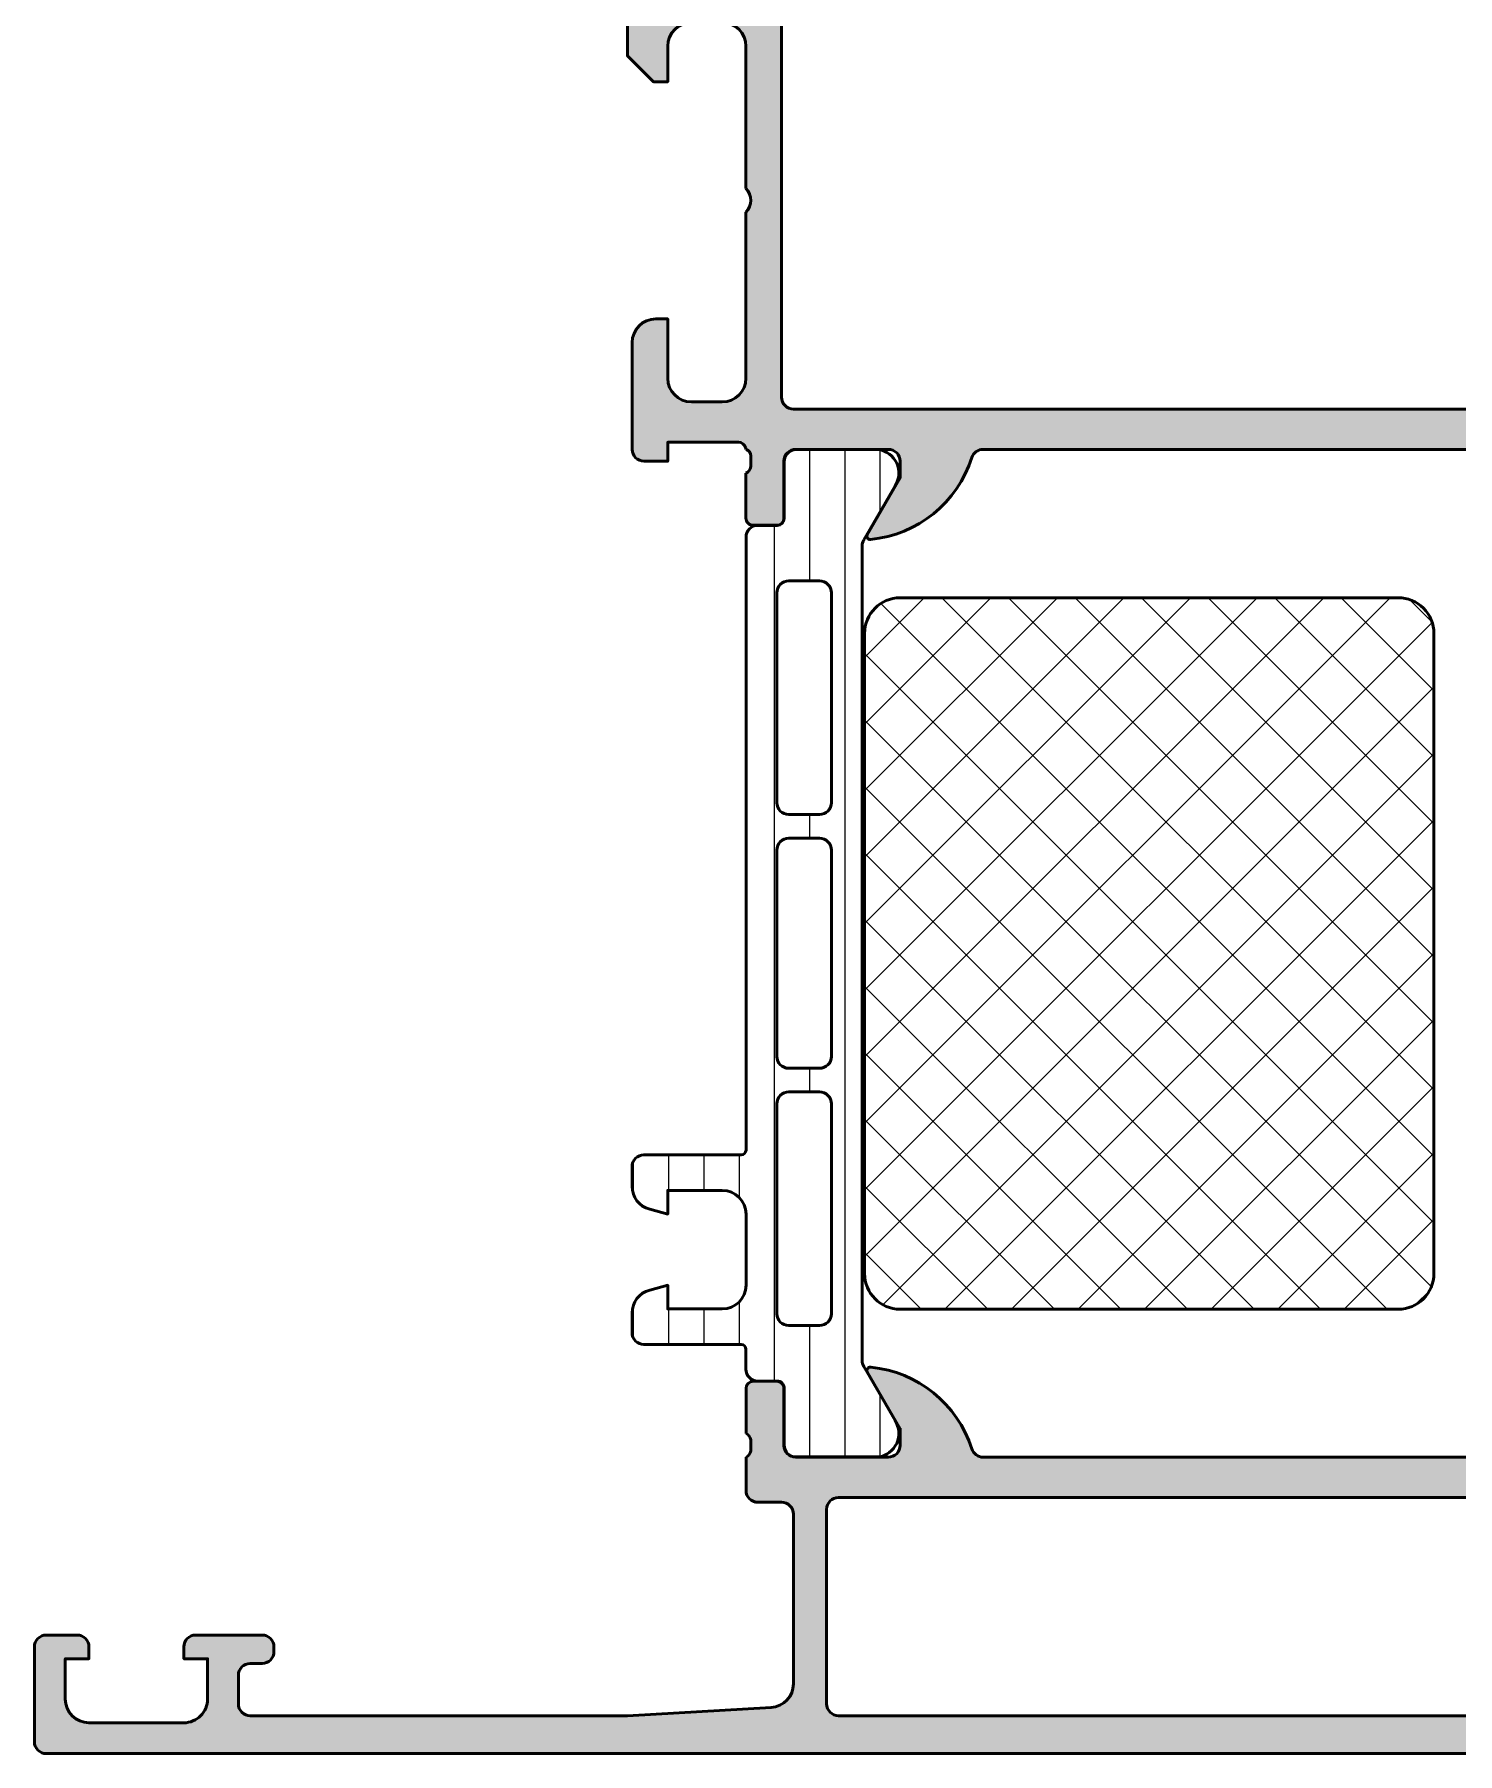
# Model space of a CAD drawing. Extents: x 0 to 124, y 0 to 145.
# Drawn here: x 0 to 60, y 0 to 72.5 of the extents above; entities that cross this region are included whole.
import ezdxf

# ---------------------------------------------------------------- set-up
doc = ezdxf.new("R2010")
doc.units = 0
for name, color, linetype, lineweight in [('0S-Alu contour', 7, 'Continuous', 50), ('0S-Alu hatch', 252, 'Continuous', 25), ('0S-Plastic contour', 254, 'Continuous', 50), ('0S-Plastic hatch', 253, 'Continuous', 25), ('0S-PT contour', 91, 'Continuous', 50), ('0S-PT hatch', 103, 'Continuous', 25)]:
    doc.layers.add(name, color=color, linetype=linetype, lineweight=lineweight)

# ---------------------------------------------------------------- blocks, each defined once
blk = doc.blocks.new('365830__C2B3120E_BAE7_489C_9A7B_A53C5B9EB362_')
at = {"layer": '0S-Alu hatch'}
h = blk.add_hatch(color=256, dxfattribs=at)
edge = h.paths.add_edge_path()
edge.add_line((97.89989471435548, 70.50000000000011), (97.299919128418, 70.50000000000011))
edge.add_line((97.299919128418, 70.50000000000011), (97.299919128418, 72.00045776367199))
edge.add_arc((96.29984033578967, 72.00036371093589), 1.000078797050939, 0.0053884001950964, 89.99548587063539)
edge.add_line((96.299919128418, 73.00044250488293), (94.99987030029298, 73.00044250488293))
edge.add_arc((94.99991752313223, 72.00039528204371), 1.000047223954159, 90.00270554161986, 179.997294458265)
edge.add_line((93.99987030029301, 72.00044250488494), (93.99987030029298, 66.00000000000011))
edge.add_arc((94.52470964061133, 65.50000000000011), 0.7248836686985141, 136.388423263687, 223.6115767363131)
edge.add_line((93.99987030029298, 65.00000000000011), (93.99987030029298, 58.00000000000011))
edge.add_arc((94.99992909802194, 58.00005879772907), 1.000058799457439, 180.003368663758, 269.9966313363588)
edge.add_line((94.99987030029297, 57.00000000000011), (96.29991912841797, 57.0000000000001))
edge.add_arc((96.29983165784901, 58.00008747056907), 1.000087474394186, 270.0050112560826, 359.9949887438899)
edge.add_line((97.29991912841798, 57.99999999999964), (97.29991912841798, 60.50000000000012))
edge.add_line((97.29991912841798, 60.50000000000012), (97.79991912841795, 60.50000000000011))
edge.add_ellipse((97.79983165784905, 59.49991252943116), major_axis=(-1.000087474394165, 0), ratio=1, start_angle=180.0050112561101, end_angle=269.9949887439198, ccw=False)
edge.add_line((98.79991912841798, 59.50000000000058), (98.79985809326173, 55.0000000000001))
edge.add_ellipse((98.29989246033836, 54.99998089089655), major_axis=(-0.4999656332885602, 0), ratio=1, start_angle=89.99606155240463, end_angle=180.0021898924555, ccw=False)
edge.add_line((98.29985809326173, 54.50001525878917), (97.29985809326173, 54.50000000000011))
edge.add_line((97.29985809326173, 54.50000000000011), (97.29985809326175, 55.30000305175793))
edge.add_line((97.29985809326175, 55.30000305175793), (94.31042750226074, 55.30000305175793))
edge.add_arc((94.31042750226072, 55.0000030517579), 0.3000000000000256, 89.99999999999729, 165.0772890088095)
edge.add_line((94.02054527804908, 55.07725779974229), (93.99076492797602, 54.99765869970103))
edge.add_arc((94.07987088712918, 54.73226907280714), 0.2799491489886643, 108.5597467269871, 181.0914894598868)
edge.add_line((93.7999725341797, 54.72693634033218), (93.79997253417967, 54.27335357666025))
edge.add_arc((94.11835010680473, 54.29659940748376), 0.3192250732653806, 184.1759499010995, 248.2356723196646)
edge.add_line((93.99998474121097, 54.00012969970717), (93.99998474121097, 52.10014801025405))
edge.add_ellipse((93.69998474121095, 52.10014801025401), major_axis=(-0.2999999999999971, 0), ratio=1, start_angle=89.99999999999733, end_angle=180, ccw=False)
edge.add_line((93.69998474121095, 51.80014801025402), (92.70000915527342, 51.80014801025402))
edge.add_ellipse((92.7000091552734, 52.10014801025401), major_axis=(-0.29999999999999, 0), ratio=1, start_angle=0, end_angle=90.00000000000267, ccw=False)
edge.add_line((92.40000915527341, 52.10014801025402), (92.40000915527344, 54.50012969970717))
edge.add_arc((91.89998248233591, 54.50010302676962), 0.5000266736489444, 0.0030563303085188, 89.99694366955588)
edge.add_line((91.90000915527338, 55.00012969970716), (87.99998855590819, 55.00012207031261))
edge.add_arc((87.99997311839033, 54.50013750806878), 0.4999845624821558, 89.99823093613917, 180.0000205083467)
edge.add_line((87.4999885559082, 54.50013732910522), (87.49998855590819, 53.80012512207041))
edge.add_line((87.49998855590819, 53.80012512207041), (88.8882331848145, 51.39561462402356))
edge.add_ellipse((88.76438159883635, 51.33770692476947), major_axis=(-0.1367205799512375, 0), ratio=1, start_angle=84.41316105384823, end_angle=205.0587777140168, ccw=False)
edge.add_ellipse((89.2378427126205, 56.17788474084209), major_axis=(-4.999999999999731, 0), ratio=1, start_angle=17.760919831519118, end_angle=84.4131610538592, ccw=False)
edge.add_arc((84.0000001778675, 54.50013750696899), 0.4999845635819266, 17.76091983150561, 90.00176896515228)
edge.add_line((83.99998474121097, 55.00012207031261), (39.99975585937498, 55.00012207031261))
edge.add_arc((39.99974042271834, 54.50013750696997), 0.499984563580941, 89.99823103483631, 162.2390801684847)
edge.add_ellipse((34.76189788796533, 56.1778847408431), major_axis=(-5.000000000000745, 0), ratio=1, start_angle=95.58683894614109, end_angle=162.2390801684818, ccw=False)
edge.add_ellipse((35.23535900174961, 51.33770692476947), major_axis=(-0.1367205799512355, 0), ratio=1, start_angle=-25.058777714014127, end_angle=95.58683894614592, ccw=False)
edge.add_line((35.11150741577147, 51.39561462402355), (36.49975204467774, 53.80012512207041))
edge.add_line((36.49975204467774, 53.80012512207041), (36.49975204467774, 54.50013732910168))
edge.add_arc((35.99976748219563, 54.50013750806878), 0.4999845624821512, 359.9999794916532, 450.00176906386)
edge.add_line((35.99975204467776, 55.00012207031261), (32.09973144531253, 55.00012969970715))
edge.add_arc((32.09975811825004, 54.50010302676964), 0.5000266736489161, 90.0030563304474, 179.9969436699299)
edge.add_line((31.59973144531253, 54.50012969970593), (31.59973144531253, 52.10014801025402))
edge.add_ellipse((31.29973144531252, 52.10014801025401), major_axis=(-0.3000000000000043, 0), ratio=1, start_angle=90.00000000000068, end_angle=180, ccw=False)
edge.add_line((31.29973144531253, 51.800148010254), (30.29975585937502, 51.800148010254))
edge.add_ellipse((30.29975585937501, 52.10014801025401), major_axis=(-0.3000000000000114, 0), ratio=1, start_angle=0, end_angle=90.00000000000142, ccw=False)
edge.add_line((29.999755859375, 52.10014801025401), (29.999755859375, 54.0001296997071))
edge.add_arc((29.88139049378111, 54.29659940748376), 0.3192250732654806, 291.7643276803495, 355.8240500989108)
edge.add_line((30.19976806640626, 54.27335357666028), (30.19976806640626, 54.72693634033218))
edge.add_arc((29.91986971345684, 54.73226907280714), 0.2799491489886078, 358.9085105401129, 431.440253273015)
edge.add_line((30.00897567260996, 54.99765869970098), (29.97919532253682, 55.07725779974232))
edge.add_arc((29.68931309832524, 55.00000305175795), 0.299999999999968, 14.92271099118666, 89.99999999999864)
edge.add_line((29.68931309832525, 55.30000305175793), (26.69988250732422, 55.30000305175793))
edge.add_line((26.69988250732422, 55.30000305175793), (26.69988250732422, 54.50000000000012))
edge.add_line((26.69988250732422, 54.50000000000012), (25.69988250732421, 54.50001525878918))
edge.add_ellipse((25.69984814024758, 54.99998089089655), major_axis=(-0.4999656332885458, 0), ratio=1, start_angle=-0.0021898922890954964, end_angle=90.00393844759589, ccw=False)
edge.add_line((25.19988250732422, 54.99999999999984), (25.19982147216797, 59.50000000000011))
edge.add_ellipse((26.19990894273693, 59.49991252943116), major_axis=(-1.000087474394176, 0), ratio=1, start_angle=270.0050112560828, end_angle=359.99498874388985, ccw=False)
edge.add_line((26.19982147216797, 60.50000000000011), (26.69982147216797, 60.50000000000011))
edge.add_line((26.69982147216797, 60.50000000000011), (26.69982147216797, 58.00000000000011))
edge.add_arc((27.69990894273693, 58.00008747056907), 1.000087474394176, 180.0050112561101, 269.9949887439172)
edge.add_line((27.69982147216797, 57.0000000000001), (28.99987030029296, 57.00000000000011))
edge.add_arc((28.99981150256401, 58.00005879772907), 1.000058799457439, 270.0033686636404, 359.996631336242)
edge.add_line((29.99987030029296, 57.99999999999806), (29.99987030029297, 65.00000000000011))
edge.add_arc((29.4750309599746, 65.50000000000011), 0.7248836686985141, 316.388423263687, 403.611576736313)
edge.add_line((29.99987030029297, 66.00000000000011), (29.99987030029297, 72.00044250488293))
edge.add_arc((28.99982307745376, 72.00039528204371), 1.000047223954156, 0.002705541734962, 89.99729445838157)
edge.add_line((28.99987030029297, 73.00044250488291), (27.69982147216796, 73.00044250488293))
edge.add_arc((27.69990026479629, 72.00036371093589), 1.000078797050934, 90.00451412936461, 179.9946115998049)
edge.add_line((26.69982147216797, 72.00045776367106), (26.699821472168, 70.50000000000011))
edge.add_line((26.699821472168, 70.50000000000011), (26.09984588623045, 70.50000000000011))
edge.add_line((26.09984588623045, 70.50000000000011), (24.99987030029299, 71.5999755859376))
edge.add_line((24.99987030029299, 71.5999755859376), (24.99987030029298, 75.00000000000011))
edge.add_line((24.99987030029298, 75.00000000000011), (36.50013447167044, 75.00004268338716))
edge.add_arc((36.50013261589271, 75.50004268338378), 0.5000000000000618, 270.0002126564627, 360)
edge.add_line((37.00013261589277, 75.50004268338378), (37.00013261589265, 144.5001361227615))
edge.add_ellipse((37.50013261589265, 144.5001361227615), major_axis=(-0.5, 0), ratio=1, start_angle=269.9999999999902, end_angle=360, ccw=False)
edge.add_line((37.50013261589273, 145.0001361227615), (86.50013261589274, 145.0001361227616))
edge.add_ellipse((86.5001326158928, 144.5001361227617), major_axis=(-0.4999999999999432, 0), ratio=1, start_angle=180, end_angle=270.0000000000065, ccw=False)
edge.add_line((87.00013261589274, 144.5001361227617), (87.00013261589278, 75.5002319748482))
edge.add_arc((87.50013261589284, 75.50023197484826), 0.500000000000057, 180, 270.0002126612699)
edge.add_line((87.50013447171251, 75.00023197485164), (98.99987030029298, 75.00027465820322))
edge.add_line((98.99987030029298, 75.00027465820322), (98.99987030029301, 71.59997558593761))
edge.add_line((98.99987030029301, 71.59997558593761), (97.89989471435548, 70.50000000000011))
h.paths.add_polyline_path([(84.90013261589274, 139.7001361227615), (39.10013261589279, 139.7001361227615), (39.10013261589279, 75.00005047773482), (84.90013261589274, 75.00022418049025)])
edge = h.paths.add_edge_path()
edge.add_arc((32.00000493867849, 72.90000421659506), 0.499989679995931, 89.99881737803038, 180.001182622588)
edge.add_line((31.50001525878906, 72.89999389648177), (31.50001525878906, 57.1999969482423))
edge.add_arc((32.00003107324709, 57.20001276270032), 0.5000158147081132, 180.0018121461791, 269.9981878539158)
edge.add_line((32.00001525878906, 56.6999969482423), (91.99998474121092, 56.6999969482423))
edge.add_arc((91.99996892675287, 57.20001276270036), 0.5000158147081488, 270.0018121460882, 359.9981878538209)
edge.add_line((92.49998474121094, 57.19999694824149), (92.49998474121094, 72.89999389648449))
edge.add_arc((91.99999506132148, 72.90000421659504), 0.4999896799959596, 359.9988173777201, 450.0011826219647)
edge.add_line((91.99998474121095, 73.39999389648449), (32.00001525878906, 73.39999389648449))
at = {"layer": '0S-Alu contour', "color": 7}
for points in [[(26.69982147216797, 72.00045776367106), (26.699821472168, 70.50000000000011), (26.09984588623045, 70.50000000000011), (24.99987030029299, 71.5999755859376), (24.99987030029298, 75.00000000000011), (36.50013447167044, 75.00004268338716)], [(31.50001525878906, 72.89999389648177), (31.50001525878906, 57.1999969482423)], [(29.99987030029297, 66.00000000000011), (29.99987030029297, 72.00044250488293)], [(29.99987030029296, 57.99999999999806), (29.99987030029297, 65.00000000000011)], [(26.19982147216797, 60.50000000000011), (26.69982147216797, 60.50000000000011), (26.69982147216797, 58.00000000000011)], [(25.19988250732422, 54.99999999999984), (25.19982147216797, 59.50000000000011)], [(27.69982147216797, 57.0000000000001), (28.99987030029296, 57.00000000000011)], [(32.00001525878906, 56.6999969482423), (91.99998474121092, 56.6999969482423)], [(29.68931309832525, 55.30000305175793), (26.69988250732422, 55.30000305175793), (26.69988250732422, 54.50000000000012), (25.69988250732421, 54.50001525878918)], [(30.00897567260996, 54.99765869970098), (29.97919532253682, 55.07725779974232)], [(30.19976806640626, 54.27335357666028), (30.19976806640626, 54.72693634033218)], [(31.59973144531253, 54.50012969970593), (31.59973144531253, 52.10014801025402)], [(35.99975204467776, 55.00012207031261), (32.09973144531253, 55.00012969970715)], [(35.11150741577147, 51.39561462402355), (36.49975204467774, 53.80012512207041), (36.49975204467774, 54.50013732910168)], [(83.99998474121097, 55.00012207031261), (39.99975585937498, 55.00012207031261)], [(29.999755859375, 52.10014801025401), (29.999755859375, 54.0001296997071)], [(31.29973144531253, 51.800148010254), (30.29975585937502, 51.800148010254)]]:
    blk.add_lwpolyline(points, dxfattribs=at)
for centre, radius, start, end in [((27.69990026479629, 72.00036371093589), 1.000078797050934, 90.00451412936461, 179.9946115998049), ((28.99982307745376, 72.00039528204371), 1.000047223954156, 0.002705541734962, 89.99729445838157), ((29.4750309599746, 65.50000000000011), 0.7248836686985141, 316.388423263687, 43.61157673631301), ((27.69990894273693, 58.00008747056907), 1.000087474394176, 180.0050112561101, 269.9949887439172), ((28.99981150256401, 58.00005879772907), 1.000058799457439, 270.0033686636404, 359.996631336242), ((32.00003107324709, 57.20001276270032), 0.5000158147081132, 180.0018121461791, 269.9981878539158), ((29.68931309832524, 55.00000305175795), 0.299999999999968, 14.92271099118666, 89.99999999999864), ((29.91986971345684, 54.73226907280714), 0.2799491489886078, 358.9085105401129, 71.44025327301514), ((32.09975811825004, 54.50010302676964), 0.5000266736489161, 90.0030563304474, 179.9969436699299), ((35.99976748219563, 54.50013750806878), 0.4999845624821512, 359.9999794916532, 90.00176906386004), ((39.99974042271834, 54.50013750696997), 0.499984563580941, 89.99823103483631, 162.2390801684847), ((29.88139049378111, 54.29659940748376), 0.3192250732654806, 291.7643276803495, 355.8240500989108)]:
    blk.add_arc(centre, radius, start, end, dxfattribs=at)
at = {"layer": '0S-Alu contour', "color": 7, "extrusion": (0, 0, -1)}
for centre, radius, start, end in [((-26.19990894273693, 59.49991252943116), 1.000087474394176, 0.0050112561101264, 89.99498874391718), ((-25.69984814024758, 54.99998089089655), 0.4999656332885458, 269.9960615524041, 0.0021898922890968), ((-34.76189788796533, 56.1778847408431), 5.000000000000745, 197.7609198315183, 264.4131610538589), ((-30.29975585937501, 52.10014801025401), 0.3000000000000114, 269.9999999999986, 0), ((-31.29973144531252, 52.10014801025401), 0.3000000000000043, 180, 269.9999999999993), ((-35.23535900174961, 51.33770692476947), 0.1367205799512355, 264.4131610538541, 25.05877771401407)]:
    blk.add_arc(centre, radius, start, end, dxfattribs=at)
blk = doc.blocks.new('345250__FCFB256B_2AAE_4DF9_9DB5_A3E75C0B8548_')
at = {"layer": '0S-Alu hatch'}
h = blk.add_hatch(color=256, dxfattribs=at)
edge = h.paths.add_edge_path()
edge.add_line((113.8999481201172, 4.500000000000007), (113.8999481201172, 4.300003051757798))
edge.add_arc((114.399935238541, 4.299990170181629), 0.4999871185897426, 179.9985238419079, 270.0014761579276)
edge.add_line((114.3999481201172, 3.800003051757826), (114.8999481201172, 3.800003051757812))
edge.add_ellipse((114.8999453792495, 3.300000310890176), major_axis=(-0.5000027408751487, 0), ratio=1, start_angle=180.0003140784808, end_angle=269.9996859214254, ccw=False)
edge.add_line((115.3999481201172, 3.300003051756993), (115.3999481201172, 2.099998474121093))
edge.add_ellipse((114.8999517594738, 2.099994834764449), major_axis=(-0.4999963606565962, 0), ratio=1, start_angle=89.9995829574122, end_angle=180.0004170428646, ccw=False)
edge.add_line((114.8999481201172, 1.599998474121093), (98.99995422363283, 1.599998474121095))
edge.add_line((98.99995422363283, 1.599998474121095), (92.94291687011719, 1.946113586425777))
edge.add_ellipse((92.99994489522027, 2.944476820800789), major_axis=(-0.9999906716559365, 0), ratio=1, start_angle=-0.0006706298242988851, end_angle=86.7307306479891, ccw=False)
edge.add_line((91.99995422363281, 2.944488525390106), (91.99995422363278, 10.0999984741211))
edge.add_ellipse((92.49995422363278, 10.09999847412109), major_axis=(-0.4999999999999858, 0), ratio=1, start_angle=270, end_angle=360, ccw=False)
edge.add_line((92.49995422363278, 10.59999847412108), (93.50002452392577, 10.59999847412109))
edge.add_arc((93.50002452392577, 11.09999847412107), 0.4999999999999841, 270.0000000000017, 360)
edge.add_line((94.00002452392575, 11.09999847412107), (94.00002452392575, 12.50000000000001))
edge.add_ellipse((94.1187931928278, 12.79658956792638), major_axis=(-0.3194861006609117, 0), ratio=1, start_angle=4.199572483221516, end_angle=68.17647096772288, ccw=False)
edge.add_line((93.80016490478523, 12.77319335937498), (93.8001649047852, 13.22677612304689))
edge.add_ellipse((94.11854247741012, 13.20353029222346), major_axis=(-0.3192250732652466, 0), ratio=1, start_angle=291.7643276803313, end_angle=355.8240500989145, ccw=False)
edge.add_line((94.00017711181641, 13.49999999999994), (94.00017711181646, 15.39998168945311))
edge.add_arc((93.7001771118164, 15.39998168945308), 0.3000000000000398, 0, 90.00000000000543)
edge.add_line((93.70017711181636, 15.69998168945312), (92.70020152587891, 15.69998168945312))
edge.add_arc((92.70020152587892, 15.39998168945307), 0.3000000000000487, 90.00000000000273, 180)
edge.add_line((92.40020152587886, 15.39998168945307), (92.40020152587891, 13.00000000000001))
edge.add_ellipse((91.90017485294138, 13.00002667293753), major_axis=(-0.5000266736489446, 0), ratio=1, start_angle=90.00305633044741, end_angle=179.9969436696916, ccw=False)
edge.add_line((91.90020152587888, 12.5), (88.00030681152342, 12.49987030029297))
edge.add_ellipse((88.0002939292698, 12.99985741790099), major_axis=(-0.4999871177739769, 0), ratio=1, start_angle=-0.0006019649143240713, end_angle=90.00147623556, ccw=False)
edge.add_line((87.50030681152342, 12.99986267090051), (87.50030681152344, 13.69986724853517))
edge.add_line((87.50030681152344, 13.69986724853517), (88.88855144042972, 16.10438537597655))
edge.add_arc((88.76470141086389, 16.16228907370076), 0.1367174752312025, 334.9424651420264, 455.5868133487415)
edge.add_arc((89.23816066451175, 11.32210795613329), 4.999999999999985, 95.58681334873893, 162.2389649625759)
edge.add_ellipse((84.00030662388251, 12.9998704879339), major_axis=(-0.5000001876409299, 0), ratio=1, start_angle=89.9999999999983, end_angle=162.2389649625766, ccw=False)
edge.add_line((84.0003066238825, 12.49987030029297), (39.99984741210937, 12.49987030029296))
edge.add_ellipse((39.9998475997503, 12.9998704879337), major_axis=(-0.5000001876407737, 0), ratio=1, start_angle=16.50278989027538, end_angle=89.99997849794238, ccw=False)
edge.add_arc((34.76197178574437, 11.32260727500612), 5.000000000000175, 17.88132440740072, 84.18885695808854)
edge.add_arc((35.23857544356835, 16.1610617180978), 0.1390477048946484, 77.68993372496034, 204.0543839999989)
edge.add_line((35.11160278320312, 16.10438537597655), (36.49984741210938, 13.69986724853514))
edge.add_line((36.49984741210938, 13.69986724853514), (36.49984741210938, 12.99986267089843))
edge.add_ellipse((35.99986029436303, 12.99985741790095), major_axis=(-0.4999871177739381, 0), ratio=1, start_angle=89.99852376443522, end_angle=180.0006019649143, ccw=False)
edge.add_line((35.99984741210938, 12.49987030029297), (32.0999526977539, 12.5))
edge.add_ellipse((32.09997937069141, 13.00002667293751), major_axis=(-0.5000266736489197, 0), ratio=1, start_angle=0.003056330070023705, end_angle=89.99694366955259, ccw=False)
edge.add_line((31.5999526977539, 13.00000000000121), (31.5999526977539, 15.39998168945313))
edge.add_arc((31.2999526977539, 15.39998168945312), 0.3000000000000043, 0, 90.00000000000067)
edge.add_line((31.29995269775389, 15.69998168945312), (30.2999771118164, 15.69998168945312))
edge.add_arc((30.2999771118164, 15.39998168945311), 0.3000000000000096, 90.00000000000067, 180)
edge.add_line((29.99997711181639, 15.39998168945311), (29.99997711181639, 13.49999999999998))
edge.add_ellipse((29.88161174622262, 13.20353029222344), major_axis=(-0.3192250732653308, 0), ratio=1, start_angle=184.1759499010838, end_angle=248.2356723196611, ccw=False)
edge.add_line((30.19998931884761, 13.22677612304687), (30.19998931884761, 12.773193359375))
edge.add_ellipse((29.88136103080497, 12.79658956792644), major_axis=(-0.3194861006609991, 0), ratio=1, start_angle=111.8235290322757, end_angle=175.8004275167721, ccw=False)
edge.add_line((30.00012969970703, 12.49999999999998), (29.99999809265138, 11.09999847412109))
edge.add_arc((30.49999809265137, 11.09999847412108), 0.4999999999999894, 180, 269.9999999999992)
edge.add_line((30.49999809265136, 10.59999847412109), (31.49999809265136, 10.59999847412109))
edge.add_ellipse((31.49999809265136, 10.09999847412108), major_axis=(-0.5000000000000142, 0), ratio=1, start_angle=180, end_angle=269.99999999999875, ccw=False)
edge.add_line((31.99999809265137, 10.09999847412108), (31.99999809265138, 2.944488525390627))
edge.add_ellipse((31.00000742106394, 2.944476820800795), major_axis=(-0.9999906716559394, 0), ratio=1, start_angle=93.26926935201033, end_angle=180.0006706298244, ccw=False)
edge.add_line((31.057035446167, 1.946113586425778), (25, 1.599998474121093))
edge.add_line((25, 1.599998474121093), (9.100006103515621, 1.599998474121093))
edge.add_ellipse((9.100002464158989, 2.099994834764457), major_axis=(-0.499996360656609, 0), ratio=1, start_angle=-0.000417042864683026, end_angle=90.00041704258592, ccw=False)
edge.add_line((8.600006103515623, 2.099998474123522), (8.600006103515625, 3.30000305175781))
edge.add_ellipse((9.100008844383233, 3.300000310890204), major_axis=(-0.5000027408751199, 0), ratio=1, start_angle=270.0003140785709, end_angle=359.99968592151924, ccw=False)
edge.add_line((9.100006103515621, 3.800003051757812), (9.600006103515623, 3.800003051757812))
edge.add_arc((9.600018985091808, 4.299990170181628), 0.499987118589755, 269.9985238420721, 360.0014761580922)
edge.add_line((10.10000610351562, 4.300003051759246), (10.10000610351562, 4.499999999999999))
edge.add_arc((9.600019903500321, 4.5000137999847), 0.499986200205745, 359.9984185945515, 450.0015814054076)
edge.add_line((9.600006103515621, 5), (6.79998779296875, 5))
edge.add_arc((6.800036528742743, 4.499951264226005), 0.5000487381489384, 90.00558416400735, 179.994415836045)
edge.add_line((6.299987792968748, 4.49999999999954), (6.29998779296875, 4))
edge.add_line((6.29998779296875, 4), (7.29998779296875, 4))
edge.add_line((7.29998779296875, 4), (7.299987792968751, 2.300003051757812))
edge.add_ellipse((6.300035042676399, 2.299955803026449), major_axis=(-0.9999527514086262, 0), ratio=1, start_angle=89.99904127429772, end_angle=180.0027072806921, ccw=False)
edge.add_line((6.300018310546877, 1.300003051757812), (2.29998779296875, 1.300003051757812))
edge.add_ellipse((2.300030971468326, 2.300046230257388), major_axis=(-1.000043179431726, 0), ratio=1, start_angle=0.00247383901108833, end_angle=89.99752616102683, ccw=False)
edge.add_line((1.29998779296875, 2.300003051757152), (1.29998779296875, 4))
edge.add_line((1.29998779296875, 4), (2.29998779296875, 4))
edge.add_line((2.29998779296875, 4), (2.29998779296875, 4.499999999999999))
edge.add_arc((1.80003856548356, 4.500050770347225), 0.4999492300630794, 359.9941815559002, 450.0023212804756)
edge.add_line((1.800018310546877, 5), (0.5000000000000009, 5))
edge.add_arc((0.4999963606433608, 4.50000363935664), 0.499996360656605, 89.99958295741322, 180.0004170428646)
edge.add_line((8e-16, 4.499999999997575), (0, 0.5))
edge.add_arc((0.4999963606433596, 0.4999963606433596), 0.4999963606566047, 179.9995829571354, 270.0004170425868)
edge.add_line((0.5, 0), (123.4999542236328, 0))
edge.add_arc((123.4999578629894, 0.4999963606433481), 0.499996360656593, 269.9995829574122, 360.0004170428646)
edge.add_line((123.9999542236328, 0.5000000000024128), (123.9999542236328, 4.499999999999973))
edge.add_arc((123.4999578629894, 4.500003639356662), 0.4999963606565962, 359.9995829571354, 450.0004170425829)
edge.add_line((123.4999542236328, 5.000000000000013), (122.1999359130859, 5))
edge.add_arc((122.1999156581492, 4.500050770347223), 0.499949230063081, 89.99767871953053, 180.0058184440998)
edge.add_line((121.699966430664, 4.499999999999605), (121.699966430664, 4))
edge.add_line((121.699966430664, 4), (122.699966430664, 4))
edge.add_line((122.699966430664, 4), (122.699966430664, 2.300003051757835))
edge.add_ellipse((121.6999232521644, 2.300046230257397), major_axis=(-1.000043179431732, 0), ratio=1, start_angle=90.00247383897522, end_angle=179.9975261609891, ccw=False)
edge.add_line((121.6999664306641, 1.300003051757818), (117.6999359130859, 1.300003051757812))
edge.add_ellipse((117.6999191809564, 2.299955803026462), major_axis=(-0.9999527514086386, 0), ratio=1, start_angle=-0.002707280691993219, end_angle=90.0009587256992, ccw=False)
edge.add_line((116.6999664306641, 2.300003051755742), (116.699966430664, 3.999999999999999))
edge.add_line((116.699966430664, 3.999999999999999), (117.699966430664, 4))
edge.add_line((117.699966430664, 4), (117.699966430664, 4.5))
edge.add_arc((117.1999176948901, 4.499951264226009), 0.5000487381489312, 0.0055841639549441, 89.99441583599489)
edge.add_line((117.199966430664, 4.999999999999996), (114.3999481201172, 5))
edge.add_arc((114.3999343201325, 4.500013799984698), 0.4999862002057459, 89.99841859459237, 180.0015814054484)
edge = h.paths.add_edge_path()
edge.add_ellipse((90.09996032714842, 10.29999542236328), major_axis=(-0.5, 0), ratio=1, start_angle=180, end_angle=270, ccw=False)
edge.add_line((90.59996032714844, 10.29999542236328), (90.59996032714844, 2.100006103515625))
edge.add_ellipse((90.09996032714842, 2.100006103515625), major_axis=(-0.5, 0), ratio=1, start_angle=90, end_angle=180, ccw=False)
edge.add_line((90.09996032714842, 1.600006103515625), (33.89999389648437, 1.600006103515625))
edge.add_ellipse((33.89999389648437, 2.100006103515625), major_axis=(-0.5, 0), ratio=1, start_angle=0, end_angle=90, ccw=False)
edge.add_line((33.39999389648437, 2.100006103515625), (33.39999389648437, 10.29999542236328))
edge.add_ellipse((33.89999389648437, 10.29999542236328), major_axis=(-0.5, 0), ratio=1, start_angle=270, end_angle=360, ccw=False)
edge.add_line((33.89999389648437, 10.79999542236328), (90.09996032714842, 10.79999542236328))
at = {"layer": '0S-Alu contour', "color": 7}
for points in [[(35.11160278320312, 16.10438537597655), (36.49984741210938, 13.69986724853514), (36.49984741210938, 12.99986267089843)], [(87.50030681152342, 12.99986267090051), (87.50030681152344, 13.69986724853517), (88.88855144042972, 16.10438537597655)], [(29.99997711181639, 15.39998168945311), (29.99997711181639, 13.49999999999998)], [(31.29995269775389, 15.69998168945312), (30.2999771118164, 15.69998168945312)], [(31.5999526977539, 13.00000000000121), (31.5999526977539, 15.39998168945313)], [(92.40020152587886, 15.39998168945307), (92.40020152587891, 13.00000000000001)], [(93.70017711181636, 15.69998168945312), (92.70020152587891, 15.69998168945312)], [(94.00017711181641, 13.49999999999994), (94.00017711181646, 15.39998168945311)], [(30.19998931884761, 13.22677612304687), (30.19998931884761, 12.773193359375)], [(93.80016490478523, 12.77319335937498), (93.8001649047852, 13.22677612304689)], [(30.00012969970703, 12.49999999999998), (29.99999809265138, 11.09999847412109)], [(35.99984741210938, 12.49987030029297), (32.0999526977539, 12.5)], [(84.0003066238825, 12.49987030029297), (39.99984741210937, 12.49987030029296)], [(91.90020152587888, 12.5), (88.00030681152342, 12.49987030029297)], [(94.00002452392575, 11.09999847412107), (94.00002452392575, 12.50000000000001)], [(30.49999809265136, 10.59999847412109), (31.49999809265136, 10.59999847412109)], [(33.39999389648437, 2.100006103515625), (33.39999389648437, 10.29999542236328)], [(33.89999389648437, 10.79999542236328), (90.09996032714842, 10.79999542236328)], [(90.59996032714844, 10.29999542236328), (90.59996032714844, 2.100006103515625)], [(92.49995422363278, 10.59999847412108), (93.50002452392577, 10.59999847412109)], [(31.99999809265137, 10.09999847412108), (31.99999809265138, 2.944488525390627)], [(91.99995422363281, 2.944488525390106), (91.99995422363278, 10.0999984741211)], [(8e-16, 4.499999999997575), (0, 0.5)], [(1.800018310546877, 5), (0.5000000000000009, 5)], [(1.29998779296875, 2.300003051757152), (1.29998779296875, 4), (2.29998779296875, 4), (2.29998779296875, 4.499999999999999)], [(6.299987792968748, 4.49999999999954), (6.29998779296875, 4), (7.29998779296875, 4), (7.299987792968751, 2.300003051757812)], [(9.600006103515621, 5), (6.79998779296875, 5)], [(10.10000610351562, 4.300003051759246), (10.10000610351562, 4.499999999999999)], [(113.8999481201172, 4.500000000000007), (113.8999481201172, 4.300003051757798)], [(117.199966430664, 4.999999999999996), (114.3999481201172, 5)], [(116.6999664306641, 2.300003051755742), (116.699966430664, 3.999999999999999), (117.699966430664, 4), (117.699966430664, 4.5)], [(121.699966430664, 4.499999999999605), (121.699966430664, 4), (122.699966430664, 4), (122.699966430664, 2.300003051757835)], [(123.4999542236328, 5.000000000000013), (122.1999359130859, 5)], [(123.9999542236328, 0.5000000000024128), (123.9999542236328, 4.499999999999973)], [(9.100006103515621, 3.800003051757812), (9.600006103515623, 3.800003051757812)], [(114.3999481201172, 3.800003051757826), (114.8999481201172, 3.800003051757812)], [(8.600006103515623, 2.099998474123522), (8.600006103515625, 3.30000305175781)], [(115.3999481201172, 3.300003051756993), (115.3999481201172, 2.099998474121093)], [(31.057035446167, 1.946113586425778), (25, 1.599998474121093), (9.100006103515621, 1.599998474121093)], [(90.09996032714842, 1.600006103515625), (33.89999389648437, 1.600006103515625)], [(114.8999481201172, 1.599998474121093), (98.99995422363283, 1.599998474121095), (92.94291687011719, 1.946113586425777)], [(6.300018310546877, 1.300003051757812), (2.29998779296875, 1.300003051757812)], [(121.6999664306641, 1.300003051757818), (117.6999359130859, 1.300003051757812)], [(0.5, 0), (123.4999542236328, 0)]]:
    blk.add_lwpolyline(points, dxfattribs=at)
for centre, radius, start, end in [((35.23857544356835, 16.1610617180978), 0.1390477048946484, 77.68993372496034, 204.0543839999989), ((34.76197178574437, 11.32260727500612), 5.000000000000175, 17.88132440740072, 84.18885695808854), ((89.23816066451175, 11.32210795613329), 4.999999999999985, 95.58681334873893, 162.2389649625759), ((88.76470141086389, 16.16228907370076), 0.1367174752312025, 334.9424651420264, 95.58681334874149), ((30.2999771118164, 15.39998168945311), 0.3000000000000096, 90.00000000000067, 180), ((31.2999526977539, 15.39998168945312), 0.3000000000000043, 0, 90.00000000000067), ((92.70020152587892, 15.39998168945307), 0.3000000000000487, 90.00000000000273, 180), ((93.7001771118164, 15.39998168945308), 0.3000000000000398, 0, 90.00000000000543), ((30.49999809265137, 11.09999847412108), 0.4999999999999894, 180, 269.9999999999992), ((93.50002452392577, 11.09999847412107), 0.4999999999999841, 270.0000000000017, 0), ((0.4999963606433608, 4.50000363935664), 0.499996360656605, 89.99958295741322, 180.0004170428646), ((1.80003856548356, 4.500050770347225), 0.4999492300630794, 359.9941815559002, 90.00232128047568), ((6.800036528742743, 4.499951264226005), 0.5000487381489384, 90.00558416400735, 179.994415836045), ((9.600019903500321, 4.5000137999847), 0.499986200205745, 359.9984185945515, 90.00158140540763), ((114.3999343201325, 4.500013799984698), 0.4999862002057459, 89.99841859459237, 180.0015814054484), ((117.1999176948901, 4.499951264226009), 0.5000487381489312, 0.0055841639549441, 89.99441583599489), ((122.1999156581492, 4.500050770347223), 0.499949230063081, 89.99767871953053, 180.0058184440998), ((123.4999578629894, 4.500003639356662), 0.4999963606565962, 359.9995829571354, 90.0004170425829), ((9.600018985091808, 4.299990170181628), 0.499987118589755, 269.9985238420721, 0.0014761580921441), ((114.399935238541, 4.299990170181629), 0.4999871185897426, 179.9985238419079, 270.0014761579276), ((0.4999963606433596, 0.4999963606433596), 0.4999963606566047, 179.9995829571354, 270.0004170425868), ((123.4999578629894, 0.4999963606433481), 0.499996360656593, 269.9995829574122, 0.0004170428646345)]:
    blk.add_arc(centre, radius, start, end, dxfattribs=at)
at = {"layer": '0S-Alu contour', "color": 7, "extrusion": (0, 0, -1)}
for centre, radius, start, end in [((-29.88161174622262, 13.20353029222344), 0.3192250732653308, 111.7643276803389, 175.8240500989162), ((-94.11854247741012, 13.20353029222346), 0.3192250732652466, 4.175949901085499, 68.23567231966872), ((-29.88136103080497, 12.79658956792644), 0.3194861006609991, 184.199572483228, 248.1764709677243), ((-32.09997937069141, 13.00002667293751), 0.5000266736489197, 270.0030563304474, 359.99694366993), ((-35.99986029436303, 12.99985741790095), 0.4999871177739381, 179.9993980350857, 270.0014762355648), ((-39.9998475997503, 12.9998704879337), 0.5000001876407737, 270.0000215020576, 343.4972101097246), ((-84.00030662388251, 12.9998704879339), 0.5000001876409299, 197.7610350374235, 270.0000000000017), ((-88.0002939292698, 12.99985741790099), 0.499987117773977, 269.99852376444, 0.0006019649143335), ((-91.90017485294138, 13.00002667293753), 0.5000266736489446, 180.0030563303085, 269.9969436695526), ((-94.1187931928278, 12.79658956792638), 0.3194861006609117, 291.8235290322771, 355.8004275167785), ((-31.49999809265136, 10.09999847412108), 0.5000000000000142, 90.00000000000122, 180), ((-33.89999389648437, 10.29999542236328), 0.5, 0, 90), ((-90.09996032714842, 10.29999542236328), 0.5, 90, 180), ((-92.49995422363278, 10.09999847412109), 0.4999999999999858, 0, 90), ((-9.100008844383233, 3.300000310890204), 0.5000027408751199, 0.0003140784807261, 89.99968592142906), ((-114.8999453792495, 3.300000310890176), 0.5000027408751487, 90.0003140785746, 179.9996859215192), ((-31.00000742106394, 2.944476820800795), 0.9999906716559396, 179.9993293701756, 266.7307306479897), ((-92.99994489522027, 2.944476820800789), 0.9999906716559367, 273.2692693520109, 0.000670629824406), ((-2.300030971468326, 2.300046230257388), 1.000043179431726, 270.0024738389733, 359.9975261609889), ((-6.300035042676399, 2.299955803026449), 0.9999527514086262, 179.9972927193079, 270.0009587257024), ((-117.6999191809564, 2.299955803026462), 0.9999527514086386, 269.9990412743008, 0.002707280692036), ((-121.6999232521644, 2.300046230257397), 1.000043179431732, 180.002473839011, 269.9975261610248), ((-9.100002464158989, 2.099994834764457), 0.499996360656609, 269.9995829574141, 0.0004170428646345), ((-33.89999389648437, 2.100006103515625), 0.5, 270, 0), ((-90.09996032714842, 2.100006103515625), 0.5, 180, 270), ((-114.8999517594738, 2.099994834764449), 0.4999963606565962, 179.9995829571354, 270.0004170425878)]:
    blk.add_arc(centre, radius, start, end, dxfattribs=at)
blk = doc.blocks.new('374730__736C5410_B0CE_444C_8950_AF270117D561_')
at = {"layer": '0S-PT hatch'}
h = blk.add_hatch(dxfattribs=at)
h.set_pattern_fill('ANSI37', color=256, scale=0.625, angle=90, style=0)
h.set_pattern_definition([(135, (0, 0), (-1.403165018917055, -1.403165018917055), []), (225, (0, 0), (1.403165018917055, -1.403165018917055), [])])
edge = h.paths.add_edge_path()
edge.add_line((58.99946815248185, 20.24119923922818), (58.99946815248185, 47.24119923922819))
edge.add_arc((57.49946815248185, 47.24119923922818), 1.5, 0, 90.00000000000028)
edge.add_line((57.49946815248184, 48.74119923922818), (36.49946815248185, 48.74119923922818))
edge.add_arc((36.49946815248185, 47.24119923922818), 1.5, 90, 180)
edge.add_line((34.99946815248185, 47.24119923922818), (34.99946815248185, 20.24119923922818))
edge.add_arc((36.49946815248185, 20.24119923922818), 1.500000000000007, 180, 270)
edge.add_line((36.49946815248185, 18.74119923922817), (57.49946815248185, 18.74119923922818))
edge.add_arc((57.49946815248185, 20.24119923922818), 1.5, 270, 360)
at = {"layer": '0S-PT contour', "color": 7}
for points in [[(57.49946815248184, 48.74119923922818), (36.49946815248185, 48.74119923922818)], [(34.99946815248185, 47.24119923922818), (34.99946815248185, 20.24119923922818)], [(58.99946815248185, 20.24119923922818), (58.99946815248185, 47.24119923922819)], [(36.49946815248185, 18.74119923922817), (57.49946815248185, 18.74119923922818)]]:
    blk.add_lwpolyline(points, dxfattribs=at)
for centre, radius, start, end in [((36.49946815248185, 47.24119923922818), 1.5, 90, 180), ((57.49946815248185, 47.24119923922818), 1.5, 0, 90.00000000000028), ((36.49946815248185, 20.24119923922818), 1.500000000000007, 180, 270), ((57.49946815248185, 20.24119923922818), 1.5, 270, 0)]:
    blk.add_arc(centre, radius, start, end, dxfattribs=at)
blk = doc.blocks.new('284037__B2602BCF_2E54_4658_92A4_9FBB3D21712E___A32986C9_1435_46C4_9314_1442C5FAB950_')
at = {"layer": '0S-Plastic hatch'}
h = blk.add_hatch(dxfattribs=at)
h.set_pattern_fill('ANSI31', color=256, scale=0.4680000000000001, angle=45, style=0)
h.set_pattern_definition([(90, (0, 0), (-1.4859, 0), [])])
edge = h.paths.add_edge_path()
edge.add_line((25.19756676572741, 18.5819515145868), (25.19756676572695, 17.75120229122874))
edge.add_arc((25.69756676572696, 17.75120229122875), 0.5000000000000036, 180, 270.0000000000004)
edge.add_line((25.69756676572696, 17.25120229122875), (29.79756676571532, 17.25120229122875))
edge.add_ellipse((29.79756676571532, 17.05120229122876), major_axis=(-0.1999999999999851, 0), ratio=1, start_angle=180, end_angle=270, ccw=False)
edge.add_line((29.99756676571531, 17.05120229122876), (29.99888731070525, 16.21013004610088))
edge.add_arc((30.49888463137103, 16.21010925689817), 0.4999973210979704, 179.9976177199981, 269.9982316841399)
edge.add_line((30.49886919998672, 15.71011193603833), (31.30920053280163, 15.71008330962012))
edge.add_ellipse((31.30918966656731, 15.41008330981691), major_axis=(-0.299999999999997, 0), ratio=1, start_angle=179.9979247021016, end_angle=269.99792470211383, ccw=False)
edge.add_line((31.60918966637051, 15.41007244358253), (31.60877078615772, 13.0100740742441))
edge.add_arc((32.10876676317273, 13.0100533243742), 0.4999959774455648, 179.9976222209284, 269.9982271833)
edge.add_line((32.10875129255297, 12.51005734716797), (35.58529278835881, 12.50993069970388))
edge.add_arc((35.4430179914446, 13.4997539283803), 0.9999960709244792, 278.1795327540131, 392.7249408019538)
edge.add_line((36.28429022210338, 14.04035838247478), (34.96590322431634, 16.32406298372988))
edge.add_ellipse((35.39892499595686, 16.57404727380662), major_axis=(-0.4999999999998691, 0), ratio=1, start_angle=-0.002015393048509395, end_angle=29.997921301465, ccw=False)
edge.add_line((34.89892499626632, 16.57406486142886), (34.90001130869739, 50.92833361702788))
edge.add_ellipse((35.40001130835032, 50.92831498386865), major_axis=(-0.500000000000123, 0), ratio=1, start_angle=329.997928102772, end_angle=359.9978647972848, ccw=False)
edge.add_line((34.96700764709821, 51.17833064206307), (36.28556007655461, 53.46193973131244))
edge.add_arc((35.44432701033436, 54.00260512706297), 0.9999960709244795, 327.2709086022734, 441.8163166502147)
edge.add_line((35.58667351121613, 54.99241804653367), (32.11013201541031, 54.99254469399776))
edge.add_arc((32.1101112655404, 54.49254871698273), 0.499995977445579, 89.9976222209271, 179.9982271832751)
edge.add_line((31.61011528833416, 54.49256418760271), (31.61036030891498, 52.09256579421701))
edge.add_ellipse((31.31036030911177, 52.09257666045133), major_axis=(-0.3000000000000041, 0), ratio=1, start_angle=89.99792470211662, end_angle=179.9979247021016, ccw=False)
edge.add_line((31.31034944287746, 51.79257666064812), (30.50001811006254, 51.79260528706632))
edge.add_arc((30.49999732085985, 51.29260796640053), 0.4999973210979775, 89.99761772008918, 179.9982316841069)
edge.add_line((30, 51.29262339778513), (29.999977078442, 25.45125658823265))
edge.add_ellipse((29.79583821281997, 25.455375387072), major_axis=(-0.2041804127758801, 0), ratio=1, start_angle=90.48506106571949, end_angle=178.8441310561829, ccw=False)
edge.add_line((29.79756676571524, 25.25120229122875), (25.69756676572695, 25.25120229122876))
edge.add_arc((25.69756676572695, 24.75120229122881), 0.4999999999999432, 89.99999999999959, 180)
edge.add_line((25.19756676572701, 24.75120229122881), (25.19756676572701, 23.92045306784114))
edge.add_arc((26.19756676572708, 23.92045306784117), 1.000000000000067, 180, 254.9999999989172)
edge.add_line((25.93874772060629, 22.95452724155692), (26.69756676572695, 22.75120229122875))
edge.add_line((26.69756676572695, 22.75120229122875), (26.69756676572695, 23.75120229122876))
edge.add_line((26.69756676572695, 23.75120229122876), (28.99756676571536, 23.75120229122875))
edge.add_ellipse((28.99585773187428, 22.74707631855116), major_axis=(-1.004127427074072, 0), ratio=1, start_angle=180.229859678484, end_angle=269.902482024915, ccw=False)
edge.add_line((29.99997707844199, 22.75110467439827), (29.99997707844199, 19.75122632025461))
edge.add_ellipse((28.99585751999409, 19.75532877543039), major_axis=(-1.004127938958017, 0), ratio=1, start_angle=90.09753001532061, end_angle=179.7659122786844, ccw=False)
edge.add_line((28.9975667657153, 18.75120229122875), (26.69756676572696, 18.75120229122875))
edge.add_line((26.69756676572696, 18.75120229122875), (26.69756676572684, 19.75120229122869))
edge.add_line((26.69756676572684, 19.75120229122869), (25.93874772060627, 19.54787734087044))
edge.add_arc((26.19756676572686, 18.58195151458678), 0.9999999999994564, 105.0000000010805, 180)
edge = h.paths.add_edge_path()
edge.add_ellipse((33.09946301908265, 48.9511935817058), major_axis=(-0.4999963606566104, 0), ratio=1, start_angle=179.9995829571355, end_angle=270.00041704258535, ccw=False)
edge.add_line((33.59945937972602, 48.95118994234674), (33.59945937972601, 40.10119604586718))
edge.add_ellipse((33.09946301908276, 40.10119240650811), major_axis=(-0.4999963606565038, 0), ratio=1, start_angle=89.99958295740493, end_angle=180.0004170428646, ccw=False)
edge.add_line((33.09945937972604, 39.60119604586486), (31.7994652734133, 39.60119604586487))
edge.add_ellipse((31.79944870073098, 40.10119604774752), major_axis=(-0.5000000021573073, 0), ratio=1, start_angle=0, end_angle=90.00189908949642, ccw=False)
edge.add_line((31.29944869857367, 40.10119604587006), (31.29944869857368, 48.9511899405362))
edge.add_ellipse((31.79944870066131, 48.9511899405362), major_axis=(-0.5000000020876287, 0), ratio=1, start_angle=269.9981008973825, end_angle=360, ccw=False)
edge.add_line((31.79946527345813, 49.45118994234917), (33.09945937972603, 49.45118994234917))
edge = h.paths.add_edge_path()
edge.add_line((31.79946527346849, 27.90118994304764), (33.0994593797364, 27.90118994304764))
edge.add_ellipse((33.09946301909308, 27.40119358240432), major_axis=(-0.4999963606565677, 0), ratio=1, start_angle=179.9995829571355, end_angle=270.00041704259104, ccw=False)
edge.add_line((33.5994593797364, 27.40118994304764), (33.5994593797364, 18.55121130535237))
edge.add_ellipse((33.09944412094735, 18.55121130535237), major_axis=(-0.5000152587890554, 0), ratio=1, start_angle=89.9999999999992, end_angle=180, ccw=False)
edge.add_line((33.09944412094734, 18.05119604656332), (31.799433439795, 18.05119604656332))
edge.add_ellipse((31.79943343979499, 18.55118078777425), major_axis=(-0.4999847412109269, 0), ratio=1, start_angle=0, end_angle=90.0000000000008, ccw=False)
edge.add_line((31.29944869858406, 18.55118078777944), (31.29944869858406, 27.40118994123468))
edge.add_ellipse((31.79944870067168, 27.40118994123468), major_axis=(-0.5000000020876216, 0), ratio=1, start_angle=269.9981008973846, end_angle=360, ccw=False)
edge = h.paths.add_edge_path()
edge.add_ellipse((33.0994593797364, 38.1011960465633), major_axis=(-0.5000000000000071, 0), ratio=1, start_angle=180, end_angle=269.9999999988088, ccw=False)
edge.add_line((33.59945937973641, 38.1011960465633), (33.5994593797364, 29.40118994304763))
edge.add_ellipse((33.09945937973641, 29.40118994304763), major_axis=(-0.4999999999999894, 0), ratio=1, start_angle=90.0000000000008, end_angle=180, ccw=False)
edge.add_line((33.09945937973642, 28.90118994304764), (31.79944869858406, 28.90118994304764))
edge.add_ellipse((31.79944869858406, 29.40118994304764), major_axis=(-0.5, 0), ratio=1, start_angle=0, end_angle=90, ccw=False)
edge.add_line((31.29944869858406, 29.40118994305284), (31.29944869858405, 38.10119604656333))
edge.add_ellipse((31.79944869858405, 38.10119604656332), major_axis=(-0.5, 0), ratio=1, start_angle=269.99999999880595, end_angle=360, ccw=False)
edge.add_line((31.79944869859447, 38.60119604656333), (33.0994593797468, 38.60119604656331))
at = {"layer": '0S-Alu contour', "color": 7}
for points in [[(31.79946527345813, 49.45118994234917), (33.09945937972603, 49.45118994234917)], [(31.29944869857367, 40.10119604587006), (31.29944869857368, 48.9511899405362)], [(33.59945937972602, 48.95118994234674), (33.59945937972601, 40.10119604586718)], [(33.09945937972604, 39.60119604586486), (31.7994652734133, 39.60119604586487)], [(31.79944869859447, 38.60119604656333), (33.0994593797468, 38.60119604656331)], [(31.29944869858406, 29.40118994305284), (31.29944869858405, 38.10119604656333)], [(33.59945937973641, 38.1011960465633), (33.5994593797364, 29.40118994304763)], [(33.09945937973642, 28.90118994304764), (31.79944869858406, 28.90118994304764)], [(31.79946527346849, 27.90118994304764), (33.0994593797364, 27.90118994304764)], [(31.29944869858406, 18.55118078777944), (31.29944869858406, 27.40118994123468)], [(33.5994593797364, 27.40118994304764), (33.5994593797364, 18.55121130535237)], [(33.09944412094734, 18.05119604656332), (31.799433439795, 18.05119604656332)]]:
    blk.add_lwpolyline(points, dxfattribs=at)
at = {"layer": '0S-Alu contour', "color": 7, "extrusion": (0, 0, -1)}
for centre, radius, start, end in [((-31.79944870066131, 48.9511899405362), 0.5000000020876287, 0, 90.00189910261747), ((-33.09946301908265, 48.9511935817058), 0.4999963606566104, 89.99958295741467, 180.0004170428646), ((-31.79944870073098, 40.10119604774752), 0.5000000021573073, 269.9981009105036, 0), ((-33.09946301908276, 40.10119240650811), 0.4999963606565038, 179.9995829571354, 270.0004170425951), ((-31.79944869858405, 38.10119604656332), 0.5, 0, 90.00000000119407), ((-33.0994593797364, 38.1011960465633), 0.5000000000000071, 90.0000000011912, 180), ((-31.79944869858406, 29.40118994304764), 0.5, 270, 0), ((-33.09945937973641, 29.40118994304763), 0.4999999999999894, 180, 269.9999999999992), ((-31.79944870067168, 27.40118994123468), 0.5000000020876216, 0, 90.00189910261543), ((-33.09946301909308, 27.40119358240432), 0.4999963606565677, 89.99958295740896, 180.0004170428646), ((-31.79943343979499, 18.55118078777425), 0.4999847412109269, 269.9999999999992, 0), ((-33.09944412094735, 18.55121130535237), 0.5000152587890554, 180, 270.0000000000008)]:
    blk.add_arc(centre, radius, start, end, dxfattribs=at)
at = {"layer": '0S-Plastic contour', "color": 7}
for points in [[(31.61011528833416, 54.49256418760271), (31.61036030891498, 52.09256579421701)], [(35.58667351121613, 54.99241804653367), (32.11013201541031, 54.99254469399776)], [(34.96700764709821, 51.17833064206307), (36.28556007655461, 53.46193973131244)], [(31.31034944287746, 51.79257666064812), (30.50001811006254, 51.79260528706632)], [(30, 51.29262339778513), (29.999977078442, 25.45125658823265)], [(34.89892499626632, 16.57406486142886), (34.90001130869739, 50.92833361702788)], [(25.19756676572701, 24.75120229122881), (25.19756676572701, 23.92045306784114)], [(29.79756676571524, 25.25120229122875), (25.69756676572695, 25.25120229122876)], [(25.93874772060629, 22.95452724155692), (26.69756676572695, 22.75120229122875), (26.69756676572695, 23.75120229122876), (28.99756676571536, 23.75120229122875)], [(29.99997707844199, 22.75110467439827), (29.99997707844199, 19.75122632025461)], [(28.9975667657153, 18.75120229122875), (26.69756676572696, 18.75120229122875), (26.69756676572684, 19.75120229122869), (25.93874772060627, 19.54787734087044)], [(25.19756676572741, 18.5819515145868), (25.19756676572695, 17.75120229122874)], [(25.69756676572696, 17.25120229122875), (29.79756676571532, 17.25120229122875)], [(29.99756676571531, 17.05120229122876), (29.99888731070525, 16.21013004610088)], [(36.28429022210338, 14.04035838247478), (34.96590322431634, 16.32406298372988)], [(30.49886919998672, 15.71011193603833), (31.30920053280163, 15.71008330962012)], [(31.60918966637051, 15.41007244358253), (31.60877078615772, 13.0100740742441)], [(32.10875129255297, 12.51005734716797), (35.58529278835881, 12.50993069970388)]]:
    blk.add_lwpolyline(points, dxfattribs=at)
for centre, radius, start, end in [((32.1101112655404, 54.49254871698273), 0.499995977445579, 89.9976222209271, 179.9982271832751), ((35.44432701033436, 54.00260512706297), 0.9999960709244795, 327.2709086022734, 81.81631665021466), ((30.49999732085985, 51.29260796640053), 0.4999973210979775, 89.99761772008918, 179.9982316841069), ((25.69756676572695, 24.75120229122881), 0.4999999999999432, 89.99999999999959, 180), ((26.19756676572708, 23.92045306784117), 1.000000000000067, 180, 254.9999999989172), ((26.19756676572686, 18.58195151458678), 0.9999999999994564, 105.0000000010805, 180), ((25.69756676572696, 17.75120229122875), 0.5000000000000036, 180, 270.0000000000004), ((30.49888463137103, 16.21010925689817), 0.4999973210979704, 179.9976177199981, 269.9982316841399), ((35.4430179914446, 13.4997539283803), 0.9999960709244792, 278.1795327540131, 32.72494080195385), ((32.10876676317273, 13.0100533243742), 0.4999959774455648, 179.9976222209284, 269.9982271833)]:
    blk.add_arc(centre, radius, start, end, dxfattribs=at)
at = {"layer": '0S-Plastic contour', "color": 7, "extrusion": (0, 0, -1)}
for centre, radius, start, end in [((-31.31036030911177, 52.09257666045133), 0.3000000000000041, 180.0020752978985, 270.0020752978834), ((-35.40001130835032, 50.92831498386865), 0.500000000000123, 0.0021352027151592, 30.00207189722799), ((-29.79583821281997, 25.455375387072), 0.2041804127758801, 181.1558689438172, 269.5149389342805), ((-28.99585773187428, 22.74707631855116), 1.004127427074072, 90.09751797508503, 179.770140321516), ((-28.99585751999409, 19.75532877543039), 1.004127938958017, 180.2340877213157, 269.9024699846794), ((-29.79756676571532, 17.05120229122876), 0.1999999999999851, 90, 180), ((-35.39892499595686, 16.57404727380662), 0.4999999999998691, 330.002078698535, 0.0020153930485069), ((-31.30918966656731, 15.41008330981691), 0.299999999999997, 90.00207529788617, 180.0020752978985)]:
    blk.add_arc(centre, radius, start, end, dxfattribs=at)
blk = doc.blocks.new('374730__33B10B9C_C358_4CE8_894D_9321F9C83069_')
at = {"layer": '0S-Alu contour', "color": 7}
for name in ['365830__C2B3120E_BAE7_489C_9A7B_A53C5B9EB362_', '345250__FCFB256B_2AAE_4DF9_9DB5_A3E75C0B8548_']:
    blk.add_blockref(name, (0, 0), dxfattribs=at)
at = {"layer": '0S-Plastic contour', "color": 7}
blk.add_blockref('284037__B2602BCF_2E54_4658_92A4_9FBB3D21712E___A32986C9_1435_46C4_9314_1442C5FAB950_', (0, 0), dxfattribs=at)
at = {"layer": '0S-PT contour', "color": 7}
blk.add_blockref('374730__736C5410_B0CE_444C_8950_AF270117D561_', (0, 0), dxfattribs=at)

msp = doc.modelspace()

# ---------------------------------------------------------------- block references
at = {"layer": '0S-Alu contour', "color": 7}
msp.add_blockref('374730__33B10B9C_C358_4CE8_894D_9321F9C83069_', (0, 0), dxfattribs=at)

doc.saveas('drawing.dxf')
